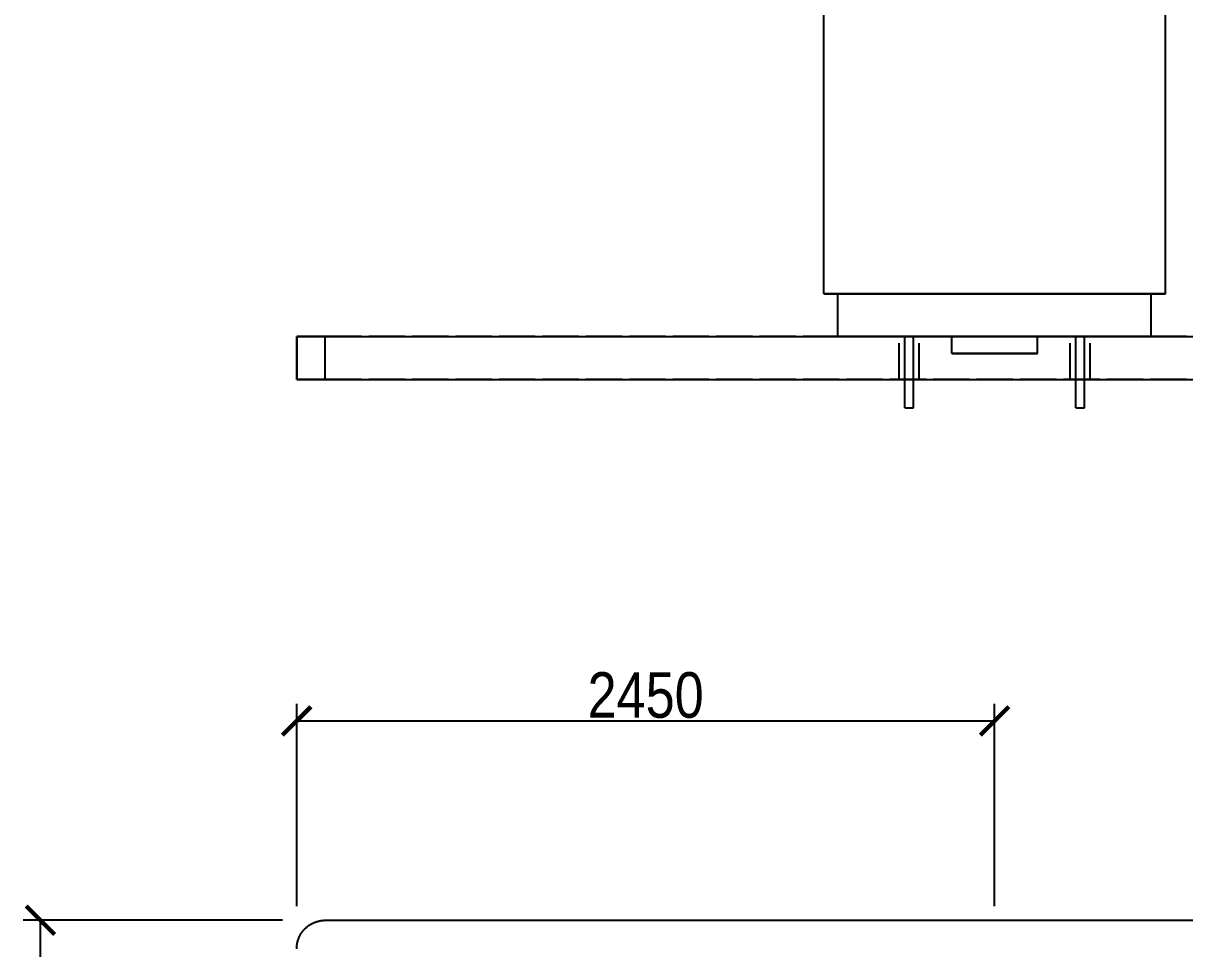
# Model space of a CAD drawing. Header units: millimetres. Extents: x -9 to 118, y -140 to 54.
# Drawn here: x -8.85 to 31.93, y -11.5 to 21 of the extents above; entities that cross this region are included whole.
import ezdxf

# ---------------------------------------------------------------- set-up
doc = ezdxf.new("R2010")
doc.units = ezdxf.units.MM
doc.linetypes.add('DASHED', pattern=[1.524, 1.27, -0.254])
for name, color, linetype in [('DIMS', 3, 'CONTINUOUS'), ('HIDDEN', 8, 'DASHED'), ('VISIBLE', 7, 'CONTINUOUS')]:
    doc.layers.add(name, color=color, linetype=linetype)
doc.styles.add('OpenSansCondensed-Light', font='OpenSansCondensed-Light.ttf')
doc.dimstyles.new('EZDXF', dxfattribs={"dimtxt": 0.25, "dimasz": 0.175, "dimexe": 0.375, "dimexo": 0.125, "dimgap": 0.1, "dimtad": 1, "dimlfac": 100, "dimzin": 12, "dimdsep": 46, "dimtxsty": 'OpenSansCondensed-Light', "dimblk": 'ARCHTICK', "dimcen": 2.5, "dimazin": 3, "dimtfac": 0.5, "dimtmove": 2, "dimatfit": 3})

# ---------------------------------------------------------------- blocks, each defined once
blk = doc.blocks.new('_ARCHTICK')
at = {"color": 0, "linetype": 'BYBLOCK', "const_width": 0.15}
blk.add_lwpolyline([(-0.5, -0.5), (0.5, 0.5)], dxfattribs=at)

msp = doc.modelspace()

# ---------------------------------------------------------------- linework, layer by layer
at = {"layer": 'HIDDEN'}
for points in [[(19.25, 11.5), (19.44048, 11.5), (19.63095, 11.5), (19.82143, 11.5), (20.0119, 11.5), (20.20238, 11.5), (20.39286, 11.5), (20.58333, 11.5), (20.77381, 11.5), (20.96429, 11.5), (21.15476, 11.5), (21.34524, 11.5), (21.53571, 11.5), (21.72619, 11.5), (21.91667, 11.5), (22.10714, 11.5), (22.29762, 11.5), (22.4881, 11.5), (22.67857, 11.5), (22.86905, 11.5), (23.05952, 11.5), (23.25, 11.5), (23.44048, 11.5), (23.63095, 11.5), (23.82143, 11.5), (24.0119, 11.5), (24.20238, 11.5), (24.39286, 11.5), (24.58333, 11.5), (24.77381, 11.5), (24.96429, 11.5), (25.15476, 11.5), (25.34524, 11.5), (25.53571, 11.5), (25.72619, 11.5), (25.91667, 11.5), (26.10714, 11.5), (26.29762, 11.5), (26.4881, 11.5), (26.67857, 11.5), (26.86905, 11.5), (27.05952, 11.5), (27.25, 11.5), (27.44048, 11.5), (27.63095, 11.5), (27.82143, 11.5), (28.0119, 11.5), (28.20238, 11.5), (28.39286, 11.5), (28.58333, 11.5), (28.77381, 11.5), (28.96429, 11.5), (29.15476, 11.5), (29.34524, 11.5), (29.53571, 11.5), (29.72619, 11.5), (29.91667, 11.5), (30.10714, 11.5), (30.29762, 11.5), (30.4881, 11.5), (30.67857, 11.5), (30.86905, 11.5), (31.05952, 11.5), (31.25, 11.5)], [(30.75, 11.5), (30.5754, 11.5), (30.40079, 11.5), (30.22619, 11.5), (30.05159, 11.5), (29.87698, 11.5), (29.70238, 11.5), (29.52778, 11.5), (29.35317, 11.5), (29.17857, 11.5), (29.00397, 11.5), (28.82937, 11.5), (28.65476, 11.5), (28.48016, 11.5), (28.30556, 11.5), (28.13095, 11.5), (27.95635, 11.5), (27.78175, 11.5), (27.60714, 11.5), (27.43254, 11.5), (27.25794, 11.5), (27.08333, 11.5), (26.90873, 11.5), (26.73413, 11.5), (26.55952, 11.5), (26.38492, 11.5), (26.21032, 11.5), (26.03571, 11.5), (25.86111, 11.5), (25.68651, 11.5), (25.5119, 11.5), (25.3373, 11.5), (25.1627, 11.5), (24.9881, 11.5), (24.81349, 11.5), (24.63889, 11.5), (24.46429, 11.5), (24.28968, 11.5), (24.11508, 11.5), (23.94048, 11.5), (23.76587, 11.5), (23.59127, 11.5), (23.41667, 11.5), (23.24206, 11.5), (23.06746, 11.5), (22.89286, 11.5), (22.71825, 11.5), (22.54365, 11.5), (22.36905, 11.5), (22.19444, 11.5), (22.01984, 11.5), (21.84524, 11.5), (21.67063, 11.5), (21.49603, 11.5), (21.32143, 11.5), (21.14683, 11.5), (20.97222, 11.5), (20.79762, 11.5), (20.62302, 11.5), (20.44841, 11.5), (20.27381, 11.5), (20.09921, 11.5), (19.9246, 11.5), (19.75, 11.5)], [(19.75, 11.5), (19.9246, 11.5), (20.09921, 11.5), (20.27381, 11.5), (20.44841, 11.5), (20.62302, 11.5), (20.79762, 11.5), (20.97222, 11.5), (21.14683, 11.5), (21.32143, 11.5), (21.49603, 11.5), (21.67063, 11.5), (21.84524, 11.5), (22.01984, 11.5), (22.19444, 11.5), (22.36905, 11.5), (22.54365, 11.5), (22.71825, 11.5), (22.89286, 11.5), (23.06746, 11.5), (23.24206, 11.5), (23.41667, 11.5), (23.59127, 11.5), (23.76587, 11.5), (23.94048, 11.5), (24.11508, 11.5), (24.28968, 11.5), (24.46429, 11.5), (24.63889, 11.5), (24.81349, 11.5), (24.9881, 11.5), (25.1627, 11.5), (25.3373, 11.5), (25.5119, 11.5), (25.68651, 11.5), (25.86111, 11.5), (26.03571, 11.5), (26.21032, 11.5), (26.38492, 11.5), (26.55952, 11.5), (26.73413, 11.5), (26.90873, 11.5), (27.08333, 11.5), (27.25794, 11.5), (27.43254, 11.5), (27.60714, 11.5), (27.78175, 11.5), (27.95635, 11.5), (28.13095, 11.5), (28.30556, 11.5), (28.48016, 11.5), (28.65476, 11.5), (28.82937, 11.5), (29.00397, 11.5), (29.17857, 11.5), (29.35317, 11.5), (29.52778, 11.5), (29.70238, 11.5), (29.87698, 11.5), (30.05159, 11.5), (30.22619, 11.5), (30.40079, 11.5), (30.5754, 11.5), (30.75, 11.5)], [(1.75, 10), (1.73413, 10), (1.71825, 10), (1.70238, 10), (1.68651, 10), (1.67063, 10), (1.65476, 10), (1.63889, 10), (1.62302, 10), (1.60714, 10), (1.59127, 10), (1.5754, 10), (1.55952, 10), (1.54365, 10), (1.52778, 10), (1.5119, 10), (1.49603, 10), (1.48016, 10), (1.46429, 10), (1.44841, 10), (1.43254, 10), (1.41667, 10), (1.40079, 10), (1.38492, 10), (1.36905, 10), (1.35317, 10), (1.3373, 10), (1.32143, 10), (1.30556, 10), (1.28968, 10), (1.27381, 10), (1.25794, 10), (1.24206, 10), (1.22619, 10), (1.21032, 10), (1.19444, 10), (1.17857, 10), (1.1627, 10), (1.14683, 10), (1.13095, 10), (1.11508, 10), (1.09921, 10), (1.08333, 10), (1.06746, 10), (1.05159, 10), (1.03571, 10), (1.01984, 10), (1.00397, 10), (0.9881, 10), (0.97222, 10), (0.95635, 10), (0.94048, 10), (0.9246, 10), (0.90873, 10), (0.89286, 10), (0.87698, 10), (0.86111, 10), (0.84524, 10), (0.82937, 10), (0.81349, 10), (0.79762, 10), (0.78175, 10), (0.76587, 10), (0.75, 10)], [(0.75, 8.49), (0.75, 10)], [(48.75, 10), (1.75, 10)], [(1.75, 8.49), (1.75, 10)], [(30.75, 10), (30.5754, 10), (30.40079, 10), (30.22619, 10), (30.05159, 10), (29.87698, 10), (29.70238, 10), (29.52778, 10), (29.35317, 10), (29.17857, 10), (29.00397, 10), (28.82937, 10), (28.65476, 10), (28.48016, 10), (28.30556, 10), (28.13095, 10), (27.95635, 10), (27.78175, 10), (27.60714, 10), (27.43254, 10), (27.25794, 10), (27.08333, 10), (26.90873, 10), (26.73413, 10), (26.55952, 10), (26.38492, 10), (26.21032, 10), (26.03571, 10), (25.86111, 10), (25.68651, 10), (25.5119, 10), (25.3373, 10), (25.1627, 10), (24.9881, 10), (24.81349, 10), (24.63889, 10), (24.46429, 10), (24.28968, 10), (24.11508, 10), (23.94048, 10), (23.76587, 10), (23.59127, 10), (23.41667, 10), (23.24206, 10), (23.06746, 10), (22.89286, 10), (22.71825, 10), (22.54365, 10), (22.36905, 10), (22.19444, 10), (22.01984, 10), (21.84524, 10), (21.67063, 10), (21.49603, 10), (21.32143, 10), (21.14683, 10), (20.97222, 10), (20.79762, 10), (20.62302, 10), (20.44841, 10), (20.27381, 10), (20.09921, 10), (19.9246, 10), (19.75, 10)], [(19.75, 10), (19.9246, 10), (20.09921, 10), (20.27381, 10), (20.44841, 10), (20.62302, 10), (20.79762, 10), (20.97222, 10), (21.14683, 10), (21.32143, 10), (21.49603, 10), (21.67063, 10), (21.84524, 10), (22.01984, 10), (22.19444, 10), (22.36905, 10), (22.54365, 10), (22.71825, 10), (22.89286, 10), (23.06746, 10), (23.24206, 10), (23.41667, 10), (23.59127, 10), (23.76587, 10), (23.94048, 10), (24.11508, 10), (24.28968, 10), (24.46429, 10), (24.63889, 10), (24.81349, 10), (24.9881, 10), (25.1627, 10), (25.3373, 10), (25.5119, 10), (25.68651, 10), (25.86111, 10), (26.03571, 10), (26.21032, 10), (26.38492, 10), (26.55952, 10), (26.73413, 10), (26.90873, 10), (27.08333, 10), (27.25794, 10), (27.43254, 10), (27.60714, 10), (27.78175, 10), (27.95635, 10), (28.13095, 10), (28.30556, 10), (28.48016, 10), (28.65476, 10), (28.82937, 10), (29.00397, 10), (29.17857, 10), (29.35317, 10), (29.52778, 10), (29.70238, 10), (29.87698, 10), (30.05159, 10), (30.22619, 10), (30.40079, 10), (30.5754, 10), (30.75, 10)], [(22.6, 10), (22.58889, 10), (22.57778, 10), (22.56667, 10), (22.55556, 10), (22.54444, 10), (22.53333, 10), (22.52222, 10), (22.51111, 10), (22.5, 10), (22.48889, 10), (22.47778, 10), (22.46667, 10), (22.45556, 10), (22.44444, 10), (22.43333, 10), (22.42222, 10), (22.41111, 10), (22.4, 10), (22.38889, 10), (22.37778, 10), (22.36667, 10), (22.35556, 10), (22.34444, 10), (22.33333, 10), (22.32222, 10), (22.31111, 10), (22.3, 10), (22.28889, 10), (22.27778, 10), (22.26667, 10), (22.25556, 10), (22.24444, 10), (22.23333, 10), (22.22222, 10), (22.21111, 10), (22.2, 10), (22.18889, 10), (22.17778, 10), (22.16667, 10), (22.15556, 10), (22.14444, 10), (22.13333, 10), (22.12222, 10), (22.11111, 10), (22.1, 10), (22.08889, 10), (22.07778, 10), (22.06667, 10), (22.05556, 10), (22.04444, 10), (22.03333, 10), (22.02222, 10), (22.01111, 10), (22, 10), (21.98889, 10), (21.97778, 10), (21.96667, 10), (21.95556, 10), (21.94444, 10), (21.93333, 10), (21.92222, 10), (21.91111, 10), (21.9, 10)], [(21.9, 10), (21.91111, 10), (21.92222, 10), (21.93333, 10), (21.94444, 10), (21.95556, 10), (21.96667, 10), (21.97778, 10), (21.98889, 10), (22, 10), (22.01111, 10), (22.02222, 10), (22.03333, 10), (22.04444, 10), (22.05556, 10), (22.06667, 10), (22.07778, 10), (22.08889, 10), (22.1, 10), (22.11111, 10), (22.12222, 10), (22.13333, 10), (22.14444, 10), (22.15556, 10), (22.16667, 10), (22.17778, 10), (22.18889, 10), (22.2, 10), (22.21111, 10), (22.22222, 10), (22.23333, 10), (22.24444, 10), (22.25556, 10), (22.26667, 10), (22.27778, 10), (22.28889, 10), (22.3, 10), (22.31111, 10), (22.32222, 10), (22.33333, 10), (22.34444, 10), (22.35556, 10), (22.36667, 10), (22.37778, 10), (22.38889, 10), (22.4, 10), (22.41111, 10), (22.42222, 10), (22.43333, 10), (22.44444, 10), (22.45556, 10), (22.46667, 10), (22.47778, 10), (22.48889, 10), (22.5, 10), (22.51111, 10), (22.52222, 10), (22.53333, 10), (22.54444, 10), (22.55556, 10), (22.56667, 10), (22.57778, 10), (22.58889, 10), (22.6, 10)], [(21.9, 8.49), (21.9, 10)], [(21.9, 8.49), (21.9, 10)], [(22.1, 10), (22.4, 10)], [(22.1, 10), (22.4, 10)], [(22.1, 7.5), (22.1, 10)], [(22.1, 8.49), (22.1, 10)], [(22.4, 8.49), (22.4, 10)], [(22.4, 7.5), (22.4, 10)], [(22.6, 8.49), (22.6, 10)], [(22.6, 8.49), (22.6, 10)], [(26.75, 10), (26.70238, 10), (26.65476, 10), (26.60714, 10), (26.55952, 10), (26.5119, 10), (26.46429, 10), (26.41667, 10), (26.36905, 10), (26.32143, 10), (26.27381, 10), (26.22619, 10), (26.17857, 10), (26.13095, 10), (26.08333, 10), (26.03571, 10), (25.9881, 10), (25.94048, 10), (25.89286, 10), (25.84524, 10), (25.79762, 10), (25.75, 10), (25.70238, 10), (25.65476, 10), (25.60714, 10), (25.55952, 10), (25.5119, 10), (25.46429, 10), (25.41667, 10), (25.36905, 10), (25.32143, 10), (25.27381, 10), (25.22619, 10), (25.17857, 10), (25.13095, 10), (25.08333, 10), (25.03571, 10), (24.9881, 10), (24.94048, 10), (24.89286, 10), (24.84524, 10), (24.79762, 10), (24.75, 10), (24.70238, 10), (24.65476, 10), (24.60714, 10), (24.55952, 10), (24.5119, 10), (24.46429, 10), (24.41667, 10), (24.36905, 10), (24.32143, 10), (24.27381, 10), (24.22619, 10), (24.17857, 10), (24.13095, 10), (24.08333, 10), (24.03571, 10), (23.9881, 10), (23.94048, 10), (23.89286, 10), (23.84524, 10), (23.79762, 10), (23.75, 10)], [(23.75, 10), (23.79762, 10), (23.84524, 10), (23.89286, 10), (23.94048, 10), (23.9881, 10), (24.03571, 10), (24.08333, 10), (24.13095, 10), (24.17857, 10), (24.22619, 10), (24.27381, 10), (24.32143, 10), (24.36905, 10), (24.41667, 10), (24.46429, 10), (24.5119, 10), (24.55952, 10), (24.60714, 10), (24.65476, 10), (24.70238, 10), (24.75, 10), (24.79762, 10), (24.84524, 10), (24.89286, 10), (24.94048, 10), (24.9881, 10), (25.03571, 10), (25.08333, 10), (25.13095, 10), (25.17857, 10), (25.22619, 10), (25.27381, 10), (25.32143, 10), (25.36905, 10), (25.41667, 10), (25.46429, 10), (25.5119, 10), (25.55952, 10), (25.60714, 10), (25.65476, 10), (25.70238, 10), (25.75, 10), (25.79762, 10), (25.84524, 10), (25.89286, 10), (25.94048, 10), (25.9881, 10), (26.03571, 10), (26.08333, 10), (26.13095, 10), (26.17857, 10), (26.22619, 10), (26.27381, 10), (26.32143, 10), (26.36905, 10), (26.41667, 10), (26.46429, 10), (26.5119, 10), (26.55952, 10), (26.60714, 10), (26.65476, 10), (26.70238, 10), (26.75, 10)], [(23.75, 9.4), (23.75, 10)], [(26.75, 9.4), (26.75, 10)], [(28.6, 10), (28.58889, 10), (28.57778, 10), (28.56667, 10), (28.55556, 10), (28.54444, 10), (28.53333, 10), (28.52222, 10), (28.51111, 10), (28.5, 10), (28.48889, 10), (28.47778, 10), (28.46667, 10), (28.45556, 10), (28.44444, 10), (28.43333, 10), (28.42222, 10), (28.41111, 10), (28.4, 10), (28.38889, 10), (28.37778, 10), (28.36667, 10), (28.35556, 10), (28.34444, 10), (28.33333, 10), (28.32222, 10), (28.31111, 10), (28.3, 10), (28.28889, 10), (28.27778, 10), (28.26667, 10), (28.25556, 10), (28.24444, 10), (28.23333, 10), (28.22222, 10), (28.21111, 10), (28.2, 10), (28.18889, 10), (28.17778, 10), (28.16667, 10), (28.15556, 10), (28.14444, 10), (28.13333, 10), (28.12222, 10), (28.11111, 10), (28.1, 10), (28.08889, 10), (28.07778, 10), (28.06667, 10), (28.05556, 10), (28.04444, 10), (28.03333, 10), (28.02222, 10), (28.01111, 10), (28, 10), (27.98889, 10), (27.97778, 10), (27.96667, 10), (27.95556, 10), (27.94444, 10), (27.93333, 10), (27.92222, 10), (27.91111, 10), (27.9, 10)], [(27.9, 10), (27.91111, 10), (27.92222, 10), (27.93333, 10), (27.94444, 10), (27.95556, 10), (27.96667, 10), (27.97778, 10), (27.98889, 10), (28, 10), (28.01111, 10), (28.02222, 10), (28.03333, 10), (28.04444, 10), (28.05556, 10), (28.06667, 10), (28.07778, 10), (28.08889, 10), (28.1, 10), (28.11111, 10), (28.12222, 10), (28.13333, 10), (28.14444, 10), (28.15556, 10), (28.16667, 10), (28.17778, 10), (28.18889, 10), (28.2, 10), (28.21111, 10), (28.22222, 10), (28.23333, 10), (28.24444, 10), (28.25556, 10), (28.26667, 10), (28.27778, 10), (28.28889, 10), (28.3, 10), (28.31111, 10), (28.32222, 10), (28.33333, 10), (28.34444, 10), (28.35556, 10), (28.36667, 10), (28.37778, 10), (28.38889, 10), (28.4, 10), (28.41111, 10), (28.42222, 10), (28.43333, 10), (28.44444, 10), (28.45556, 10), (28.46667, 10), (28.47778, 10), (28.48889, 10), (28.5, 10), (28.51111, 10), (28.52222, 10), (28.53333, 10), (28.54444, 10), (28.55556, 10), (28.56667, 10), (28.57778, 10), (28.58889, 10), (28.6, 10)], [(27.9, 8.49), (27.9, 10)], [(27.9, 8.49), (27.9, 10)], [(28.1, 10), (28.4, 10)], [(28.1, 10), (28.4, 10)], [(28.1, 7.5), (28.1, 10)], [(28.1, 8.49), (28.1, 10)], [(28.4, 7.5), (28.4, 10)], [(28.4, 8.49), (28.4, 10)], [(28.6, 8.49), (28.6, 10)], [(28.6, 8.49), (28.6, 10)], [(26.75, 9.4), (26.70238, 9.4), (26.65476, 9.4), (26.60714, 9.4), (26.55952, 9.4), (26.5119, 9.4), (26.46429, 9.4), (26.41667, 9.4), (26.36905, 9.4), (26.32143, 9.4), (26.27381, 9.4), (26.22619, 9.4), (26.17857, 9.4), (26.13095, 9.4), (26.08333, 9.4), (26.03571, 9.4), (25.9881, 9.4), (25.94048, 9.4), (25.89286, 9.4), (25.84524, 9.4), (25.79762, 9.4), (25.75, 9.4), (25.70238, 9.4), (25.65476, 9.4), (25.60714, 9.4), (25.55952, 9.4), (25.5119, 9.4), (25.46429, 9.4), (25.41667, 9.4), (25.36905, 9.4), (25.32143, 9.4), (25.27381, 9.4), (25.22619, 9.4), (25.17857, 9.4), (25.13095, 9.4), (25.08333, 9.4), (25.03571, 9.4), (24.9881, 9.4), (24.94048, 9.4), (24.89286, 9.4), (24.84524, 9.4), (24.79762, 9.4), (24.75, 9.4), (24.70238, 9.4), (24.65476, 9.4), (24.60714, 9.4), (24.55952, 9.4), (24.5119, 9.4), (24.46429, 9.4), (24.41667, 9.4), (24.36905, 9.4), (24.32143, 9.4), (24.27381, 9.4), (24.22619, 9.4), (24.17857, 9.4), (24.13095, 9.4), (24.08333, 9.4), (24.03571, 9.4), (23.9881, 9.4), (23.94048, 9.4), (23.89286, 9.4), (23.84524, 9.4), (23.79762, 9.4), (23.75, 9.4)], [(23.75, 9.4), (23.79762, 9.4), (23.84524, 9.4), (23.89286, 9.4), (23.94048, 9.4), (23.9881, 9.4), (24.03571, 9.4), (24.08333, 9.4), (24.13095, 9.4), (24.17857, 9.4), (24.22619, 9.4), (24.27381, 9.4), (24.32143, 9.4), (24.36905, 9.4), (24.41667, 9.4), (24.46429, 9.4), (24.5119, 9.4), (24.55952, 9.4), (24.60714, 9.4), (24.65476, 9.4), (24.70238, 9.4), (24.75, 9.4), (24.79762, 9.4), (24.84524, 9.4), (24.89286, 9.4), (24.94048, 9.4), (24.9881, 9.4), (25.03571, 9.4), (25.08333, 9.4), (25.13095, 9.4), (25.17857, 9.4), (25.22619, 9.4), (25.27381, 9.4), (25.32143, 9.4), (25.36905, 9.4), (25.41667, 9.4), (25.46429, 9.4), (25.5119, 9.4), (25.55952, 9.4), (25.60714, 9.4), (25.65476, 9.4), (25.70238, 9.4), (25.75, 9.4), (25.79762, 9.4), (25.84524, 9.4), (25.89286, 9.4), (25.94048, 9.4), (25.9881, 9.4), (26.03571, 9.4), (26.08333, 9.4), (26.13095, 9.4), (26.17857, 9.4), (26.22619, 9.4), (26.27381, 9.4), (26.32143, 9.4), (26.36905, 9.4), (26.41667, 9.4), (26.46429, 9.4), (26.5119, 9.4), (26.55952, 9.4), (26.60714, 9.4), (26.65476, 9.4), (26.70238, 9.4), (26.75, 9.4)], [(1.75, 8.49), (1.73413, 8.49), (1.71825, 8.49), (1.70238, 8.49), (1.68651, 8.49), (1.67063, 8.49), (1.65476, 8.49), (1.63889, 8.49), (1.62302, 8.49), (1.60714, 8.49), (1.59127, 8.49), (1.5754, 8.49), (1.55952, 8.49), (1.54365, 8.49), (1.52778, 8.49), (1.5119, 8.49), (1.49603, 8.49), (1.48016, 8.49), (1.46429, 8.49), (1.44841, 8.49), (1.43254, 8.49), (1.41667, 8.49), (1.40079, 8.49), (1.38492, 8.49), (1.36905, 8.49), (1.35317, 8.49), (1.3373, 8.49), (1.32143, 8.49), (1.30556, 8.49), (1.28968, 8.49), (1.27381, 8.49), (1.25794, 8.49), (1.24206, 8.49), (1.22619, 8.49), (1.21032, 8.49), (1.19444, 8.49), (1.17857, 8.49), (1.1627, 8.49), (1.14683, 8.49), (1.13095, 8.49), (1.11508, 8.49), (1.09921, 8.49), (1.08333, 8.49), (1.06746, 8.49), (1.05159, 8.49), (1.03571, 8.49), (1.01984, 8.49), (1.00397, 8.49), (0.9881, 8.49), (0.97222, 8.49), (0.95635, 8.49), (0.94048, 8.49), (0.9246, 8.49), (0.90873, 8.49), (0.89286, 8.49), (0.87698, 8.49), (0.86111, 8.49), (0.84524, 8.49), (0.82937, 8.49), (0.81349, 8.49), (0.79762, 8.49), (0.78175, 8.49), (0.76587, 8.49), (0.75, 8.49)], [(48.75, 8.49), (1.75, 8.49)], [(22.6, 8.49), (22.58889, 8.49), (22.57778, 8.49), (22.56667, 8.49), (22.55556, 8.49), (22.54444, 8.49), (22.53333, 8.49), (22.52222, 8.49), (22.51111, 8.49), (22.5, 8.49), (22.48889, 8.49), (22.47778, 8.49), (22.46667, 8.49), (22.45556, 8.49), (22.44444, 8.49), (22.43333, 8.49), (22.42222, 8.49), (22.41111, 8.49), (22.4, 8.49), (22.38889, 8.49), (22.37778, 8.49), (22.36667, 8.49), (22.35556, 8.49), (22.34444, 8.49), (22.33333, 8.49), (22.32222, 8.49), (22.31111, 8.49), (22.3, 8.49), (22.28889, 8.49), (22.27778, 8.49), (22.26667, 8.49), (22.25556, 8.49), (22.24444, 8.49), (22.23333, 8.49), (22.22222, 8.49), (22.21111, 8.49), (22.2, 8.49), (22.18889, 8.49), (22.17778, 8.49), (22.16667, 8.49), (22.15556, 8.49), (22.14444, 8.49), (22.13333, 8.49), (22.12222, 8.49), (22.11111, 8.49), (22.1, 8.49), (22.08889, 8.49), (22.07778, 8.49), (22.06667, 8.49), (22.05556, 8.49), (22.04444, 8.49), (22.03333, 8.49), (22.02222, 8.49), (22.01111, 8.49), (22, 8.49), (21.98889, 8.49), (21.97778, 8.49), (21.96667, 8.49), (21.95556, 8.49), (21.94444, 8.49), (21.93333, 8.49), (21.92222, 8.49), (21.91111, 8.49), (21.9, 8.49)], [(21.9, 8.49), (21.91111, 8.49), (21.92222, 8.49), (21.93333, 8.49), (21.94444, 8.49), (21.95556, 8.49), (21.96667, 8.49), (21.97778, 8.49), (21.98889, 8.49), (22, 8.49), (22.01111, 8.49), (22.02222, 8.49), (22.03333, 8.49), (22.04444, 8.49), (22.05556, 8.49), (22.06667, 8.49), (22.07778, 8.49), (22.08889, 8.49), (22.1, 8.49), (22.11111, 8.49), (22.12222, 8.49), (22.13333, 8.49), (22.14444, 8.49), (22.15556, 8.49), (22.16667, 8.49), (22.17778, 8.49), (22.18889, 8.49), (22.2, 8.49), (22.21111, 8.49), (22.22222, 8.49), (22.23333, 8.49), (22.24444, 8.49), (22.25556, 8.49), (22.26667, 8.49), (22.27778, 8.49), (22.28889, 8.49), (22.3, 8.49), (22.31111, 8.49), (22.32222, 8.49), (22.33333, 8.49), (22.34444, 8.49), (22.35556, 8.49), (22.36667, 8.49), (22.37778, 8.49), (22.38889, 8.49), (22.4, 8.49), (22.41111, 8.49), (22.42222, 8.49), (22.43333, 8.49), (22.44444, 8.49), (22.45556, 8.49), (22.46667, 8.49), (22.47778, 8.49), (22.48889, 8.49), (22.5, 8.49), (22.51111, 8.49), (22.52222, 8.49), (22.53333, 8.49), (22.54444, 8.49), (22.55556, 8.49), (22.56667, 8.49), (22.57778, 8.49), (22.58889, 8.49), (22.6, 8.49)], [(28.6, 8.49), (28.58889, 8.49), (28.57778, 8.49), (28.56667, 8.49), (28.55556, 8.49), (28.54444, 8.49), (28.53333, 8.49), (28.52222, 8.49), (28.51111, 8.49), (28.5, 8.49), (28.48889, 8.49), (28.47778, 8.49), (28.46667, 8.49), (28.45556, 8.49), (28.44444, 8.49), (28.43333, 8.49), (28.42222, 8.49), (28.41111, 8.49), (28.4, 8.49), (28.38889, 8.49), (28.37778, 8.49), (28.36667, 8.49), (28.35556, 8.49), (28.34444, 8.49), (28.33333, 8.49), (28.32222, 8.49), (28.31111, 8.49), (28.3, 8.49), (28.28889, 8.49), (28.27778, 8.49), (28.26667, 8.49), (28.25556, 8.49), (28.24444, 8.49), (28.23333, 8.49), (28.22222, 8.49), (28.21111, 8.49), (28.2, 8.49), (28.18889, 8.49), (28.17778, 8.49), (28.16667, 8.49), (28.15556, 8.49), (28.14444, 8.49), (28.13333, 8.49), (28.12222, 8.49), (28.11111, 8.49), (28.1, 8.49), (28.08889, 8.49), (28.07778, 8.49), (28.06667, 8.49), (28.05556, 8.49), (28.04444, 8.49), (28.03333, 8.49), (28.02222, 8.49), (28.01111, 8.49), (28, 8.49), (27.98889, 8.49), (27.97778, 8.49), (27.96667, 8.49), (27.95556, 8.49), (27.94444, 8.49), (27.93333, 8.49), (27.92222, 8.49), (27.91111, 8.49), (27.9, 8.49)], [(27.9, 8.49), (27.91111, 8.49), (27.92222, 8.49), (27.93333, 8.49), (27.94444, 8.49), (27.95556, 8.49), (27.96667, 8.49), (27.97778, 8.49), (27.98889, 8.49), (28, 8.49), (28.01111, 8.49), (28.02222, 8.49), (28.03333, 8.49), (28.04444, 8.49), (28.05556, 8.49), (28.06667, 8.49), (28.07778, 8.49), (28.08889, 8.49), (28.1, 8.49), (28.11111, 8.49), (28.12222, 8.49), (28.13333, 8.49), (28.14444, 8.49), (28.15556, 8.49), (28.16667, 8.49), (28.17778, 8.49), (28.18889, 8.49), (28.2, 8.49), (28.21111, 8.49), (28.22222, 8.49), (28.23333, 8.49), (28.24444, 8.49), (28.25556, 8.49), (28.26667, 8.49), (28.27778, 8.49), (28.28889, 8.49), (28.3, 8.49), (28.31111, 8.49), (28.32222, 8.49), (28.33333, 8.49), (28.34444, 8.49), (28.35556, 8.49), (28.36667, 8.49), (28.37778, 8.49), (28.38889, 8.49), (28.4, 8.49), (28.41111, 8.49), (28.42222, 8.49), (28.43333, 8.49), (28.44444, 8.49), (28.45556, 8.49), (28.46667, 8.49), (28.47778, 8.49), (28.48889, 8.49), (28.5, 8.49), (28.51111, 8.49), (28.52222, 8.49), (28.53333, 8.49), (28.54444, 8.49), (28.55556, 8.49), (28.56667, 8.49), (28.57778, 8.49), (28.58889, 8.49), (28.6, 8.49)], [(22.1, 7.5), (22.4, 7.5)], [(28.1, 7.5), (28.4, 7.5)], [(0.75, -11.5), (0.75031, -11.47507), (0.75124, -11.45015), (0.7528, -11.42527), (0.75497, -11.40043), (0.75776, -11.37566), (0.76117, -11.35096), (0.76519, -11.32635), (0.76983, -11.30185), (0.77507, -11.27748), (0.78092, -11.25324), (0.78738, -11.22916), (0.79443, -11.20524), (0.80207, -11.18151), (0.81031, -11.15798), (0.81913, -11.13466), (0.82852, -11.11157), (0.83849, -11.08871), (0.84903, -11.06612), (0.86013, -11.04379), (0.87178, -11.02175), (0.88397, -11), (0.89671, -10.97856), (0.90997, -10.95745), (0.92376, -10.93668), (0.93806, -10.91626), (0.95287, -10.8962), (0.96817, -10.87651), (0.98396, -10.85721), (1.00022, -10.83831), (1.01695, -10.81983), (1.03413, -10.80176), (1.05176, -10.78413), (1.06983, -10.76695), (1.08831, -10.75022), (1.10721, -10.73396), (1.12651, -10.71817), (1.1462, -10.70287), (1.16626, -10.68806), (1.18668, -10.67376), (1.20745, -10.65997), (1.22856, -10.64671), (1.25, -10.63397), (1.27175, -10.62178), (1.29379, -10.61013), (1.31612, -10.59903), (1.33871, -10.58849), (1.36157, -10.57852), (1.38466, -10.56913), (1.40798, -10.56031), (1.43151, -10.55207), (1.45524, -10.54443), (1.47916, -10.53738), (1.50324, -10.53092), (1.52748, -10.52507), (1.55185, -10.51983), (1.57635, -10.51519), (1.60096, -10.51117), (1.62566, -10.50776), (1.65043, -10.50497), (1.67527, -10.5028), (1.70015, -10.50124), (1.72507, -10.50031), (1.75, -10.5)], [(1.75, -10.5), (48.75, -10.5)]]:
    msp.add_lwpolyline(points, dxfattribs=at)
at = {"layer": 'VISIBLE'}
for points in [[(19.25, 11.5), (19.25, 29.8)], [(31.25, 11.5), (31.25, 29.8)], [(31.25, 11.5), (31.05952, 11.5), (30.86905, 11.5), (30.67857, 11.5), (30.4881, 11.5), (30.29762, 11.5), (30.10714, 11.5), (29.91667, 11.5), (29.72619, 11.5), (29.53571, 11.5), (29.34524, 11.5), (29.15476, 11.5), (28.96429, 11.5), (28.77381, 11.5), (28.58333, 11.5), (28.39286, 11.5), (28.20238, 11.5), (28.0119, 11.5), (27.82143, 11.5), (27.63095, 11.5), (27.44048, 11.5), (27.25, 11.5), (27.05952, 11.5), (26.86905, 11.5), (26.67857, 11.5), (26.4881, 11.5), (26.29762, 11.5), (26.10714, 11.5), (25.91667, 11.5), (25.72619, 11.5), (25.53571, 11.5), (25.34524, 11.5), (25.15476, 11.5), (24.96429, 11.5), (24.77381, 11.5), (24.58333, 11.5), (24.39286, 11.5), (24.20238, 11.5), (24.0119, 11.5), (23.82143, 11.5), (23.63095, 11.5), (23.44048, 11.5), (23.25, 11.5), (23.05952, 11.5), (22.86905, 11.5), (22.67857, 11.5), (22.4881, 11.5), (22.29762, 11.5), (22.10714, 11.5), (21.91667, 11.5), (21.72619, 11.5), (21.53571, 11.5), (21.34524, 11.5), (21.15476, 11.5), (20.96429, 11.5), (20.77381, 11.5), (20.58333, 11.5), (20.39286, 11.5), (20.20238, 11.5), (20.0119, 11.5), (19.82143, 11.5), (19.63095, 11.5), (19.44048, 11.5), (19.25, 11.5)], [(19.75, 10), (19.75, 11.5)], [(30.75, 10), (30.75, 11.5)], [(0.75, 10), (0.76587, 10), (0.78175, 10), (0.79762, 10), (0.81349, 10), (0.82937, 10), (0.84524, 10), (0.86111, 10), (0.87698, 10), (0.89286, 10), (0.90873, 10), (0.9246, 10), (0.94048, 10), (0.95635, 10), (0.97222, 10), (0.9881, 10), (1.00397, 10), (1.01984, 10), (1.03571, 10), (1.05159, 10), (1.06746, 10), (1.08333, 10), (1.09921, 10), (1.11508, 10), (1.13095, 10), (1.14683, 10), (1.1627, 10), (1.17857, 10), (1.19444, 10), (1.21032, 10), (1.22619, 10), (1.24206, 10), (1.25794, 10), (1.27381, 10), (1.28968, 10), (1.30556, 10), (1.32143, 10), (1.3373, 10), (1.35317, 10), (1.36905, 10), (1.38492, 10), (1.40079, 10), (1.41667, 10), (1.43254, 10), (1.44841, 10), (1.46429, 10), (1.48016, 10), (1.49603, 10), (1.5119, 10), (1.52778, 10), (1.54365, 10), (1.55952, 10), (1.5754, 10), (1.59127, 10), (1.60714, 10), (1.62302, 10), (1.63889, 10), (1.65476, 10), (1.67063, 10), (1.68651, 10), (1.70238, 10), (1.71825, 10), (1.73413, 10), (1.75, 10)], [(0.75, 8.49), (0.75, 10)], [(0.75, 10), (0.75, 8.49)], [(1.75, 10), (48.75, 10)], [(1.75, 8.49), (1.75, 10)], [(0.75, 8.49), (0.76587, 8.49), (0.78175, 8.49), (0.79762, 8.49), (0.81349, 8.49), (0.82937, 8.49), (0.84524, 8.49), (0.86111, 8.49), (0.87698, 8.49), (0.89286, 8.49), (0.90873, 8.49), (0.9246, 8.49), (0.94048, 8.49), (0.95635, 8.49), (0.97222, 8.49), (0.9881, 8.49), (1.00397, 8.49), (1.01984, 8.49), (1.03571, 8.49), (1.05159, 8.49), (1.06746, 8.49), (1.08333, 8.49), (1.09921, 8.49), (1.11508, 8.49), (1.13095, 8.49), (1.14683, 8.49), (1.1627, 8.49), (1.17857, 8.49), (1.19444, 8.49), (1.21032, 8.49), (1.22619, 8.49), (1.24206, 8.49), (1.25794, 8.49), (1.27381, 8.49), (1.28968, 8.49), (1.30556, 8.49), (1.32143, 8.49), (1.3373, 8.49), (1.35317, 8.49), (1.36905, 8.49), (1.38492, 8.49), (1.40079, 8.49), (1.41667, 8.49), (1.43254, 8.49), (1.44841, 8.49), (1.46429, 8.49), (1.48016, 8.49), (1.49603, 8.49), (1.5119, 8.49), (1.52778, 8.49), (1.54365, 8.49), (1.55952, 8.49), (1.5754, 8.49), (1.59127, 8.49), (1.60714, 8.49), (1.62302, 8.49), (1.63889, 8.49), (1.65476, 8.49), (1.67063, 8.49), (1.68651, 8.49), (1.70238, 8.49), (1.71825, 8.49), (1.73413, 8.49), (1.75, 8.49)], [(1.75, 8.49), (48.75, 8.49)], [(22.1, 7.5), (22.1, 8.49)], [(22.4, 7.5), (22.4, 8.49)], [(28.1, 7.5), (28.1, 8.49)], [(28.4, 7.5), (28.4, 8.49)], [(22.1, 7.5), (22.4, 7.5)], [(28.1, 7.5), (28.4, 7.5)], [(0.75, -11.5), (0.75031, -11.47507), (0.75124, -11.45015), (0.7528, -11.42527), (0.75497, -11.40043), (0.75776, -11.37566), (0.76117, -11.35096), (0.76519, -11.32635), (0.76983, -11.30185), (0.77507, -11.27748), (0.78092, -11.25324), (0.78738, -11.22916), (0.79443, -11.20524), (0.80207, -11.18151), (0.81031, -11.15798), (0.81913, -11.13466), (0.82852, -11.11157), (0.83849, -11.08871), (0.84903, -11.06612), (0.86013, -11.04379), (0.87178, -11.02175), (0.88397, -11), (0.89671, -10.97856), (0.90997, -10.95745), (0.92376, -10.93668), (0.93806, -10.91626), (0.95287, -10.8962), (0.96817, -10.87651), (0.98396, -10.85721), (1.00022, -10.83831), (1.01695, -10.81983), (1.03413, -10.80176), (1.05176, -10.78413), (1.06983, -10.76695), (1.08831, -10.75022), (1.10721, -10.73396), (1.12651, -10.71817), (1.1462, -10.70287), (1.16626, -10.68806), (1.18668, -10.67376), (1.20745, -10.65997), (1.22856, -10.64671), (1.25, -10.63397), (1.27175, -10.62178), (1.29379, -10.61013), (1.31612, -10.59903), (1.33871, -10.58849), (1.36157, -10.57852), (1.38466, -10.56913), (1.40798, -10.56031), (1.43151, -10.55207), (1.45524, -10.54443), (1.47916, -10.53738), (1.50324, -10.53092), (1.52748, -10.52507), (1.55185, -10.51983), (1.57635, -10.51519), (1.60096, -10.51117), (1.62566, -10.50776), (1.65043, -10.50497), (1.67527, -10.5028), (1.70015, -10.50124), (1.72507, -10.50031), (1.75, -10.5)], [(1.75, -10.5), (48.75, -10.5)]]:
    msp.add_lwpolyline(points, dxfattribs=at)

# ---------------------------------------------------------------- dimensions: what is measured, and where the dimension line sits
at = {"layer": 'DIMS'}
msp.add_linear_dim(base=(0.75, -3.5), p1=(0.75, -10.5), p2=(25.25, -10.5), dimstyle='EZDXF', override={"dimtxt": 1.6, "dimasz": 1, "dimexe": 0.6, "dimexo": 0.5, "dimdec": 2}, dxfattribs=at).render()
msp.add_linear_dim(base=(-8.25, -10.5), p1=(0.75, -10.5), p2=(0.75, -118), angle=90, dimstyle='EZDXF', override={"dimtxt": 1.6, "dimasz": 1, "dimexe": 0.6, "dimexo": 0.5, "dimdec": 2}, dxfattribs=at).render()

doc.saveas('drawing.dxf')
